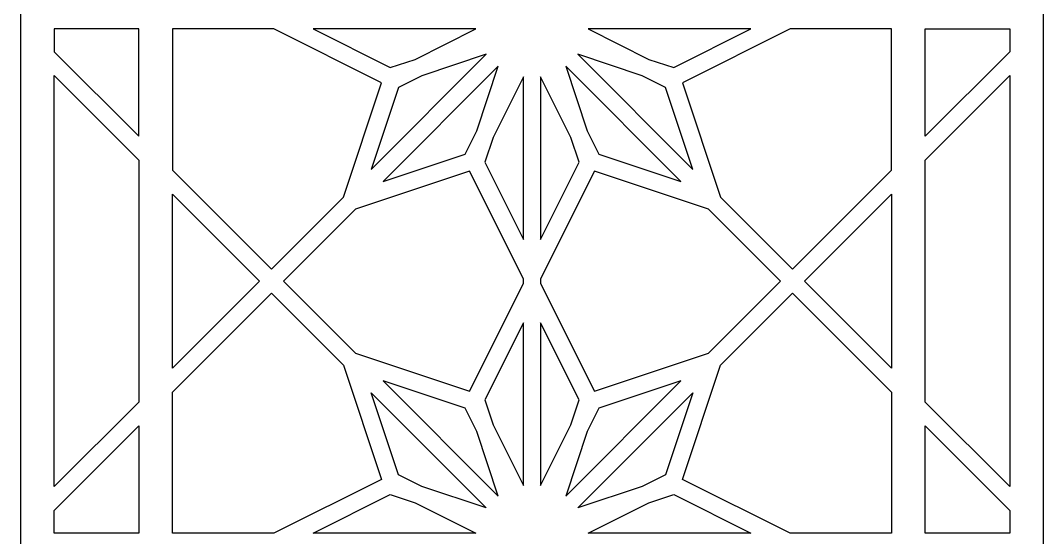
# Model space of a CAD drawing. Header units: centimetres. Extents: x -8.6 to 3.3, y -13.2 to 13.3.
# Drawn here: x -1.87 to 3.29, y -3.85 to -1.25 of the extents above; entities that cross this region are included whole.
import ezdxf

# ---------------------------------------------------------------- set-up
doc = ezdxf.new("R2010")
doc.units = ezdxf.units.CM
doc.header["$MEASUREMENT"] = 0
doc.layers.add('layer 1', color=7, linetype='Continuous')

msp = doc.modelspace()

# ---------------------------------------------------------------- linework, layer by layer
at = {"layer": 'layer 1', "color": 242}
for points, knots in [([(2.68951, -13.19703), (2.68951, -13.19703), (2.5192, -13.19703), (2.5192, -13.19703), (2.5192, -13.19703), (2.5192, -13.19703), (2.22854, -13.19703), (2.22854, -13.19703), (2.22854, -13.19703), (2.22854, -13.19703), (2.10813, -13.19703), (2.10813, -13.19703), (2.10813, -13.19703), (2.10813, -13.19703), (1.97829, -13.19703), (1.97829, -13.19703), (1.97829, -13.19703), (1.97829, -13.19703), (1.85787, -13.19703), (1.85787, -13.19703), (1.85787, -13.19703), (1.85787, -13.19703), (0.75188, -13.19703), (0.75188, -13.19703), (0.75188, -13.19703), (0.75188, -13.19703), (0.66673, -13.19703), (0.66673, -13.19703), (0.66673, -13.19703), (0.66673, -13.19703), (-0.43927, -13.19703), (-0.43927, -13.19703), (-0.43927, -13.19703), (-0.43927, -13.19703), (-0.55968, -13.19703), (-0.55968, -13.19703), (-0.55968, -13.19703), (-0.55968, -13.19703), (-0.68952, -13.19703), (-0.68952, -13.19703), (-0.68952, -13.19703), (-0.68952, -13.19703), (-0.80994, -13.19703), (-0.80994, -13.19703), (-0.80994, -13.19703), (-0.80994, -13.19703), (-1.1006, -13.19703), (-1.1006, -13.19703), (-1.1006, -13.19703), (-1.1006, -13.19703), (-1.27089, -13.19703), (-1.27089, -13.19703), (-1.27089, -13.19703), (-1.27089, -13.19703), (-1.86645, -13.19703), (-1.86645, -13.19703), (-1.86645, -13.19703), (-1.86645, -13.19703), (-1.86645, -11.89027), (-1.86645, -11.89027), (-1.86645, -11.89027), (-1.86645, -11.89027), (-1.86645, -11.78057), (-1.86645, -11.78057), (-1.86645, -11.78057), (-1.86645, -11.78057), (-1.86645, -11.76985), (-1.86645, -11.76985), (-1.86645, -11.76985), (-1.86645, -11.76985), (-1.86645, -11.7511), (-1.86645, -11.7511), (-1.86645, -11.7511), (-1.86645, -11.7511), (-1.86645, -11.69543), (-1.86645, -11.69543), (-1.86645, -11.69543), (-1.86645, -11.69543), (-1.86645, -11.63069), (-1.86645, -11.63069), (-1.86645, -11.63069), (-1.86645, -11.63069), (-1.86645, -9.22246), (-1.86645, -9.22246), (-1.86645, -9.22246), (-1.86645, -9.22246), (-1.86645, -9.15771), (-1.86645, -9.15771), (-1.86645, -9.15771), (-1.86645, -9.15771), (-1.86645, -9.12823), (-1.86645, -9.12823), (-1.86645, -9.12823), (-1.86645, -9.12823), (-1.86645, -9.10204), (-1.86645, -9.10204), (-1.86645, -9.10204), (-1.86645, -9.10204), (-1.86645, -9.07256), (-1.86645, -9.07256), (-1.86645, -9.07256), (-1.86645, -9.07256), (-1.86645, -9.0078), (-1.86645, -9.0078), (-1.86645, -9.0078), (-1.86645, -9.0078), (-1.86645, -6.59958), (-1.86645, -6.59958), (-1.86645, -6.59958), (-1.86645, -6.59958), (-1.86645, -6.53482), (-1.86645, -6.53482), (-1.86645, -6.53482), (-1.86645, -6.53482), (-1.86645, -6.50535), (-1.86645, -6.50535), (-1.86645, -6.50535), (-1.86645, -6.50535), (-1.86645, -6.47915), (-1.86645, -6.47915), (-1.86645, -6.47915), (-1.86645, -6.47915), (-1.86645, -6.44968), (-1.86645, -6.44968), (-1.86645, -6.44968), (-1.86645, -6.44968), (-1.86645, -6.38494), (-1.86645, -6.38494), (-1.86645, -6.38494), (-1.86645, -6.38494), (-1.86645, -3.97671), (-1.86645, -3.97671), (-1.86645, -3.97671), (-1.86645, -3.97671), (-1.86645, -3.91195), (-1.86645, -3.91195), (-1.86645, -3.91195), (-1.86645, -3.91195), (-1.86645, -3.88248), (-1.86645, -3.88248), (-1.86645, -3.88248), (-1.86645, -3.88248), (-1.86645, -3.85629), (-1.86645, -3.85629), (-1.86645, -3.85629), (-1.86645, -3.85629), (-1.86645, -3.82681), (-1.86645, -3.82681), (-1.86645, -3.82681), (-1.86645, -3.82681), (-1.86645, -3.76205), (-1.86645, -3.76205), (-1.86645, -3.76205), (-1.86645, -3.76205), (-1.86645, -1.35383), (-1.86645, -1.35383), (-1.86645, -1.35383), (-1.86645, -1.35383), (-1.86645, -1.28907), (-1.86645, -1.28907), (-1.86645, -1.28907), (-1.86645, -1.28907), (-1.86645, -1.25959), (-1.86645, -1.25959), (-1.86645, -1.25959), (-1.86645, -1.25959), (-1.86645, -1.23342), (-1.86645, -1.23342), (-1.86645, -1.23342), (-1.86645, -1.23342), (-1.86645, -1.20393), (-1.86645, -1.20393), (-1.86645, -1.20393), (-1.86645, -1.20393), (-1.86645, -1.13919), (-1.86645, -1.13919), (-1.86645, -1.13919), (-1.86645, -1.13919), (-1.86645, 1.26904), (-1.86645, 1.26904), (-1.86645, 1.26904), (-1.86645, 1.26904), (-1.86645, 1.3338), (-1.86645, 1.3338), (-1.86645, 1.3338), (-1.86645, 1.3338), (-1.86645, 1.36327), (-1.86645, 1.36327), (-1.86645, 1.36327), (-1.86645, 1.36327), (-1.86645, 1.38947), (-1.86645, 1.38947), (-1.86645, 1.38947), (-1.86645, 1.38947), (-1.86645, 1.41894), (-1.86645, 1.41894), (-1.86645, 1.41894), (-1.86645, 1.41894), (-1.86645, 1.4837), (-1.86645, 1.4837), (-1.86645, 1.4837), (-1.86645, 1.4837), (-1.86645, 3.89192), (-1.86645, 3.89192), (-1.86645, 3.89192), (-1.86645, 3.89192), (-1.86645, 3.95668), (-1.86645, 3.95668), (-1.86645, 3.95668), (-1.86645, 3.95668), (-1.86645, 3.98616), (-1.86645, 3.98616), (-1.86645, 3.98616), (-1.86645, 3.98616), (-1.86645, 4.01233), (-1.86645, 4.01233), (-1.86645, 4.01233), (-1.86645, 4.01233), (-1.86645, 4.04183), (-1.86645, 4.04183), (-1.86645, 4.04183), (-1.86645, 4.04183), (-1.86645, 4.10656), (-1.86645, 4.10656), (-1.86645, 4.10656), (-1.86645, 4.10656), (-1.86645, 6.51479), (-1.86645, 6.51479), (-1.86645, 6.51479), (-1.86645, 6.51479), (-1.86645, 6.57955), (-1.86645, 6.57955), (-1.86645, 6.57955), (-1.86645, 6.57955), (-1.86645, 6.60902), (-1.86645, 6.60902), (-1.86645, 6.60902), (-1.86645, 6.60902), (-1.86645, 6.63522), (-1.86645, 6.63522), (-1.86645, 6.63522), (-1.86645, 6.63522), (-1.86645, 6.66469), (-1.86645, 6.66469), (-1.86645, 6.66469), (-1.86645, 6.66469), (-1.86645, 6.72945), (-1.86645, 6.72945), (-1.86645, 6.72945), (-1.86645, 6.72945), (-1.86645, 9.13768), (-1.86645, 9.13768), (-1.86645, 9.13768), (-1.86645, 9.13768), (-1.86645, 9.20243), (-1.86645, 9.20243), (-1.86645, 9.20243), (-1.86645, 9.20243), (-1.86645, 9.23191), (-1.86645, 9.23191), (-1.86645, 9.23191), (-1.86645, 9.23191), (-1.86645, 9.25808), (-1.86645, 9.25808), (-1.86645, 9.25808), (-1.86645, 9.25808), (-1.86645, 9.28758), (-1.86645, 9.28758), (-1.86645, 9.28758), (-1.86645, 9.28758), (-1.86645, 9.35231), (-1.86645, 9.35231), (-1.86645, 9.35231), (-1.86645, 9.35231), (-1.86645, 11.76054), (-1.86645, 11.76054), (-1.86645, 11.76054), (-1.86645, 11.76054), (-1.86645, 11.8253), (-1.86645, 11.8253), (-1.86645, 11.8253), (-1.86645, 11.8253), (-1.86645, 11.85229), (-1.86645, 11.85229), (-1.86645, 11.85229), (-1.86645, 11.85229), (-1.86645, 11.88097), (-1.86645, 11.88097), (-1.86645, 11.88097), (-1.86645, 11.88097), (-1.86645, 11.91044), (-1.86645, 11.91044), (-1.86645, 11.91044), (-1.86645, 11.91044), (-1.86645, 11.97271), (-1.86645, 11.97271), (-1.86645, 11.97271), (-1.86645, 11.97271), (-1.86645, 13.3269), (-1.86645, 13.3269), (-1.86645, 13.3269), (-1.86645, 13.3269), (-1.27089, 13.3269), (-1.27089, 13.3269), (-1.27089, 13.3269), (-1.27089, 13.3269), (-1.1006, 13.3269), (-1.1006, 13.3269), (-1.1006, 13.3269), (-1.1006, 13.3269), (-0.80994, 13.3269), (-0.80994, 13.3269), (-0.80994, 13.3269), (-0.80994, 13.3269), (-0.68952, 13.3269), (-0.68952, 13.3269), (-0.68952, 13.3269), (-0.68952, 13.3269), (-0.51226, 13.3269), (-0.51226, 13.3269), (-0.51226, 13.3269), (-0.51226, 13.3269), (-0.39184, 13.3269), (-0.39184, 13.3269), (-0.39184, 13.3269), (-0.39184, 13.3269), (0.66673, 13.3269), (0.66673, 13.3269), (0.66673, 13.3269), (0.66673, 13.3269), (0.75188, 13.3269), (0.75188, 13.3269), (0.75188, 13.3269), (0.75188, 13.3269), (1.81045, 13.3269), (1.81045, 13.3269), (1.81045, 13.3269), (1.81045, 13.3269), (1.93086, 13.3269), (1.93086, 13.3269), (1.93086, 13.3269), (1.93086, 13.3269), (2.10813, 13.3269), (2.10813, 13.3269), (2.10813, 13.3269), (2.10813, 13.3269), (2.22854, 13.3269), (2.22854, 13.3269), (2.22854, 13.3269), (2.22854, 13.3269), (2.5192, 13.3269), (2.5192, 13.3269), (2.5192, 13.3269), (2.5192, 13.3269), (2.68951, 13.3269), (2.68951, 13.3269), (2.68951, 13.3269), (2.68951, 13.3269), (3.28507, 13.3269), (3.28507, 13.3269), (3.28507, 13.3269), (3.28507, 13.3269), (3.28507, 11.97271), (3.28507, 11.97271), (3.28507, 11.97271), (3.28507, 11.97271), (3.28507, 11.91044), (3.28507, 11.91044), (3.28507, 11.91044), (3.28507, 11.91044), (3.28507, 11.88097), (3.28507, 11.88097), (3.28507, 11.88097), (3.28507, 11.88097), (3.28507, 11.85229), (3.28507, 11.85229), (3.28507, 11.85229), (3.28507, 11.85229), (3.28507, 11.8253), (3.28507, 11.8253), (3.28507, 11.8253), (3.28507, 11.8253), (3.28507, 11.76054), (3.28507, 11.76054), (3.28507, 11.76054), (3.28507, 11.76054), (3.28507, 9.35231), (3.28507, 9.35231), (3.28507, 9.35231), (3.28507, 9.35231), (3.28507, 9.28758), (3.28507, 9.28758), (3.28507, 9.28758), (3.28507, 9.28758), (3.28507, 9.25808), (3.28507, 9.25808), (3.28507, 9.25808), (3.28507, 9.25808), (3.28507, 9.23189), (3.28507, 9.23189), (3.28507, 9.23189), (3.28507, 9.23189), (3.28507, 9.20243), (3.28507, 9.20243), (3.28507, 9.20243), (3.28507, 9.20243), (3.28507, 9.13768), (3.28507, 9.13768), (3.28507, 9.13768), (3.28507, 9.13768), (3.28507, 6.72945), (3.28507, 6.72945), (3.28507, 6.72945), (3.28507, 6.72945), (3.28507, 6.66469), (3.28507, 6.66469), (3.28507, 6.66469), (3.28507, 6.66469), (3.28507, 6.63522), (3.28507, 6.63522), (3.28507, 6.63522), (3.28507, 6.63522), (3.28507, 6.60902), (3.28507, 6.60902), (3.28507, 6.60902), (3.28507, 6.60902), (3.28507, 6.57955), (3.28507, 6.57955), (3.28507, 6.57955), (3.28507, 6.57955), (3.28507, 6.51479), (3.28507, 6.51479), (3.28507, 6.51479), (3.28507, 6.51479), (3.28507, 4.10656), (3.28507, 4.10656), (3.28507, 4.10656), (3.28507, 4.10656), (3.28507, 4.04183), (3.28507, 4.04183), (3.28507, 4.04183), (3.28507, 4.04183), (3.28507, 4.01233), (3.28507, 4.01233), (3.28507, 4.01233), (3.28507, 4.01233), (3.28507, 3.98616), (3.28507, 3.98616), (3.28507, 3.98616), (3.28507, 3.98616), (3.28507, 3.95668), (3.28507, 3.95668), (3.28507, 3.95668), (3.28507, 3.95668), (3.28507, 3.89192), (3.28507, 3.89192), (3.28507, 3.89192), (3.28507, 3.89192), (3.28507, 1.4837), (3.28507, 1.4837), (3.28507, 1.4837), (3.28507, 1.4837), (3.28507, 1.41894), (3.28507, 1.41894), (3.28507, 1.41894), (3.28507, 1.41894), (3.28507, 1.38947), (3.28507, 1.38947), (3.28507, 1.38947), (3.28507, 1.38947), (3.28507, 1.36327), (3.28507, 1.36327), (3.28507, 1.36327), (3.28507, 1.36327), (3.28507, 1.3338), (3.28507, 1.3338), (3.28507, 1.3338), (3.28507, 1.3338), (3.28507, 1.26904), (3.28507, 1.26904), (3.28507, 1.26904), (3.28507, 1.26904), (3.28507, -1.13917), (3.28507, -1.13917), (3.28507, -1.13917), (3.28507, -1.13917), (3.28507, -1.20393), (3.28507, -1.20393), (3.28507, -1.20393), (3.28507, -1.20393), (3.28507, -1.23342), (3.28507, -1.23342), (3.28507, -1.23342), (3.28507, -1.23342), (3.28507, -1.25959), (3.28507, -1.25959), (3.28507, -1.25959), (3.28507, -1.25959), (3.28507, -1.28907), (3.28507, -1.28907), (3.28507, -1.28907), (3.28507, -1.28907), (3.28507, -1.35383), (3.28507, -1.35383), (3.28507, -1.35383), (3.28507, -1.35383), (3.28507, -3.76205), (3.28507, -3.76205), (3.28507, -3.76205), (3.28507, -3.76205), (3.28507, -3.82681), (3.28507, -3.82681), (3.28507, -3.82681), (3.28507, -3.82681), (3.28507, -3.85629), (3.28507, -3.85629), (3.28507, -3.85629), (3.28507, -3.85629), (3.28507, -3.88248), (3.28507, -3.88248), (3.28507, -3.88248), (3.28507, -3.88248), (3.28507, -3.91195), (3.28507, -3.91195), (3.28507, -3.91195), (3.28507, -3.91195), (3.28507, -3.97671), (3.28507, -3.97671), (3.28507, -3.97671), (3.28507, -3.97671), (3.28507, -6.38492), (3.28507, -6.38492), (3.28507, -6.38492), (3.28507, -6.38492), (3.28507, -6.44968), (3.28507, -6.44968), (3.28507, -6.44968), (3.28507, -6.44968), (3.28507, -6.47917), (3.28507, -6.47917), (3.28507, -6.47917), (3.28507, -6.47917), (3.28507, -6.50535), (3.28507, -6.50535), (3.28507, -6.50535), (3.28507, -6.50535), (3.28507, -6.53482), (3.28507, -6.53482), (3.28507, -6.53482), (3.28507, -6.53482), (3.28507, -6.59958), (3.28507, -6.59958), (3.28507, -6.59958), (3.28507, -6.59958), (3.28507, -9.0078), (3.28507, -9.0078), (3.28507, -9.0078), (3.28507, -9.0078), (3.28507, -9.07256), (3.28507, -9.07256), (3.28507, -9.07256), (3.28507, -9.07256), (3.28507, -9.10204), (3.28507, -9.10204), (3.28507, -9.10204), (3.28507, -9.10204), (3.28507, -9.12823), (3.28507, -9.12823), (3.28507, -9.12823), (3.28507, -9.12823), (3.28507, -9.15771), (3.28507, -9.15771), (3.28507, -9.15771), (3.28507, -9.15771), (3.28507, -9.22246), (3.28507, -9.22246), (3.28507, -9.22246), (3.28507, -9.22246), (3.28507, -11.63067), (3.28507, -11.63067), (3.28507, -11.63067), (3.28507, -11.63067), (3.28507, -11.69543), (3.28507, -11.69543), (3.28507, -11.69543), (3.28507, -11.69543), (3.28507, -11.7511), (3.28507, -11.7511), (3.28507, -11.7511), (3.28507, -11.7511), (3.28507, -11.76985), (3.28507, -11.76985), (3.28507, -11.76985), (3.28507, -11.76985), (3.28507, -11.78057), (3.28507, -11.78057), (3.28507, -11.78057), (3.28507, -11.78057), (3.28507, -11.89025), (3.28507, -11.89025), (3.28507, -11.89025), (3.28507, -11.89025), (3.28507, -13.19703), (3.28507, -13.19703), (3.28507, -13.19703), (3.28507, -13.19703), (2.68951, -13.19703), (2.68951, -13.19703)], [0, 0, 0, 0, 0.0065359, 0.0065359, 0.0065359, 0.0065359, 0.0130719, 0.0130719, 0.0130719, 0.0130719, 0.0196078, 0.0196078, 0.0196078, 0.0196078, 0.0261438, 0.0261438, 0.0261438, 0.0261438, 0.0326797, 0.0326797, 0.0326797, 0.0326797, 0.0392157, 0.0392157, 0.0392157, 0.0392157, 0.0457516, 0.0457516, 0.0457516, 0.0457516, 0.0522876, 0.0522876, 0.0522876, 0.0522876, 0.0588235, 0.0588235, 0.0588235, 0.0588235, 0.0653595, 0.0653595, 0.0653595, 0.0653595, 0.0718954, 0.0718954, 0.0718954, 0.0718954, 0.0784314, 0.0784314, 0.0784314, 0.0784314, 0.0849673, 0.0849673, 0.0849673, 0.0849673, 0.0915033, 0.0915033, 0.0915033, 0.0915033, 0.0980392, 0.0980392, 0.0980392, 0.0980392, 0.1045752, 0.1045752, 0.1045752, 0.1045752, 0.1111111, 0.1111111, 0.1111111, 0.1111111, 0.1176471, 0.1176471, 0.1176471, 0.1176471, 0.124183, 0.124183, 0.124183, 0.124183, 0.130719, 0.130719, 0.130719, 0.130719, 0.1372549, 0.1372549, 0.1372549, 0.1372549, 0.1437908, 0.1437908, 0.1437908, 0.1437908, 0.1503268, 0.1503268, 0.1503268, 0.1503268, 0.1568627, 0.1568627, 0.1568627, 0.1568627, 0.1633987, 0.1633987, 0.1633987, 0.1633987, 0.1699346, 0.1699346, 0.1699346, 0.1699346, 0.1764706, 0.1764706, 0.1764706, 0.1764706, 0.1830065, 0.1830065, 0.1830065, 0.1830065, 0.1895425, 0.1895425, 0.1895425, 0.1895425, 0.1960784, 0.1960784, 0.1960784, 0.1960784, 0.2026144, 0.2026144, 0.2026144, 0.2026144, 0.2091503, 0.2091503, 0.2091503, 0.2091503, 0.2156863, 0.2156863, 0.2156863, 0.2156863, 0.2222222, 0.2222222, 0.2222222, 0.2222222, 0.2287582, 0.2287582, 0.2287582, 0.2287582, 0.2352941, 0.2352941, 0.2352941, 0.2352941, 0.2418301, 0.2418301, 0.2418301, 0.2418301, 0.248366, 0.248366, 0.248366, 0.248366, 0.254902, 0.254902, 0.254902, 0.254902, 0.2614379, 0.2614379, 0.2614379, 0.2614379, 0.2679739, 0.2679739, 0.2679739, 0.2679739, 0.2745098, 0.2745098, 0.2745098, 0.2745098, 0.2810458, 0.2810458, 0.2810458, 0.2810458, 0.2875817, 0.2875817, 0.2875817, 0.2875817, 0.2941176, 0.2941176, 0.2941176, 0.2941176, 0.3006536, 0.3006536, 0.3006536, 0.3006536, 0.3071895, 0.3071895, 0.3071895, 0.3071895, 0.3137255, 0.3137255, 0.3137255, 0.3137255, 0.3202614, 0.3202614, 0.3202614, 0.3202614, 0.3267974, 0.3267974, 0.3267974, 0.3267974, 0.3333333, 0.3333333, 0.3333333, 0.3333333, 0.3398693, 0.3398693, 0.3398693, 0.3398693, 0.3464052, 0.3464052, 0.3464052, 0.3464052, 0.3529412, 0.3529412, 0.3529412, 0.3529412, 0.3594771, 0.3594771, 0.3594771, 0.3594771, 0.3660131, 0.3660131, 0.3660131, 0.3660131, 0.372549, 0.372549, 0.372549, 0.372549, 0.379085, 0.379085, 0.379085, 0.379085, 0.3856209, 0.3856209, 0.3856209, 0.3856209, 0.3921569, 0.3921569, 0.3921569, 0.3921569, 0.3986928, 0.3986928, 0.3986928, 0.3986928, 0.4052288, 0.4052288, 0.4052288, 0.4052288, 0.4117647, 0.4117647, 0.4117647, 0.4117647, 0.4183007, 0.4183007, 0.4183007, 0.4183007, 0.4248366, 0.4248366, 0.4248366, 0.4248366, 0.4313725, 0.4313725, 0.4313725, 0.4313725, 0.4379085, 0.4379085, 0.4379085, 0.4379085, 0.4444444, 0.4444444, 0.4444444, 0.4444444, 0.4509804, 0.4509804, 0.4509804, 0.4509804, 0.4575163, 0.4575163, 0.4575163, 0.4575163, 0.4640523, 0.4640523, 0.4640523, 0.4640523, 0.4705882, 0.4705882, 0.4705882, 0.4705882, 0.4771242, 0.4771242, 0.4771242, 0.4771242, 0.4836601, 0.4836601, 0.4836601, 0.4836601, 0.4901961, 0.4901961, 0.4901961, 0.4901961, 0.496732, 0.496732, 0.496732, 0.496732, 0.503268, 0.503268, 0.503268, 0.503268, 0.5098039, 0.5098039, 0.5098039, 0.5098039, 0.5163399, 0.5163399, 0.5163399, 0.5163399, 0.5228758, 0.5228758, 0.5228758, 0.5228758, 0.5294118, 0.5294118, 0.5294118, 0.5294118, 0.5359477, 0.5359477, 0.5359477, 0.5359477, 0.5424837, 0.5424837, 0.5424837, 0.5424837, 0.5490196, 0.5490196, 0.5490196, 0.5490196, 0.5555556, 0.5555556, 0.5555556, 0.5555556, 0.5620915, 0.5620915, 0.5620915, 0.5620915, 0.5686275, 0.5686275, 0.5686275, 0.5686275, 0.5751634, 0.5751634, 0.5751634, 0.5751634, 0.5816993, 0.5816993, 0.5816993, 0.5816993, 0.5882353, 0.5882353, 0.5882353, 0.5882353, 0.5947712, 0.5947712, 0.5947712, 0.5947712, 0.6013072, 0.6013072, 0.6013072, 0.6013072, 0.6078431, 0.6078431, 0.6078431, 0.6078431, 0.6143791, 0.6143791, 0.6143791, 0.6143791, 0.620915, 0.620915, 0.620915, 0.620915, 0.627451, 0.627451, 0.627451, 0.627451, 0.6339869, 0.6339869, 0.6339869, 0.6339869, 0.6405229, 0.6405229, 0.6405229, 0.6405229, 0.6470588, 0.6470588, 0.6470588, 0.6470588, 0.6535948, 0.6535948, 0.6535948, 0.6535948, 0.6601307, 0.6601307, 0.6601307, 0.6601307, 0.6666667, 0.6666667, 0.6666667, 0.6666667, 0.6732026, 0.6732026, 0.6732026, 0.6732026, 0.6797386, 0.6797386, 0.6797386, 0.6797386, 0.6862745, 0.6862745, 0.6862745, 0.6862745, 0.6928105, 0.6928105, 0.6928105, 0.6928105, 0.6993464, 0.6993464, 0.6993464, 0.6993464, 0.7058824, 0.7058824, 0.7058824, 0.7058824, 0.7124183, 0.7124183, 0.7124183, 0.7124183, 0.7189542, 0.7189542, 0.7189542, 0.7189542, 0.7254902, 0.7254902, 0.7254902, 0.7254902, 0.7320261, 0.7320261, 0.7320261, 0.7320261, 0.7385621, 0.7385621, 0.7385621, 0.7385621, 0.745098, 0.745098, 0.745098, 0.745098, 0.751634, 0.751634, 0.751634, 0.751634, 0.7581699, 0.7581699, 0.7581699, 0.7581699, 0.7647059, 0.7647059, 0.7647059, 0.7647059, 0.7712418, 0.7712418, 0.7712418, 0.7712418, 0.7777778, 0.7777778, 0.7777778, 0.7777778, 0.7843137, 0.7843137, 0.7843137, 0.7843137, 0.7908497, 0.7908497, 0.7908497, 0.7908497, 0.7973856, 0.7973856, 0.7973856, 0.7973856, 0.8039216, 0.8039216, 0.8039216, 0.8039216, 0.8104575, 0.8104575, 0.8104575, 0.8104575, 0.8169935, 0.8169935, 0.8169935, 0.8169935, 0.8235294, 0.8235294, 0.8235294, 0.8235294, 0.8300654, 0.8300654, 0.8300654, 0.8300654, 0.8366013, 0.8366013, 0.8366013, 0.8366013, 0.8431373, 0.8431373, 0.8431373, 0.8431373, 0.8496732, 0.8496732, 0.8496732, 0.8496732, 0.8562092, 0.8562092, 0.8562092, 0.8562092, 0.8627451, 0.8627451, 0.8627451, 0.8627451, 0.869281, 0.869281, 0.869281, 0.869281, 0.875817, 0.875817, 0.875817, 0.875817, 0.8823529, 0.8823529, 0.8823529, 0.8823529, 0.8888889, 0.8888889, 0.8888889, 0.8888889, 0.8954248, 0.8954248, 0.8954248, 0.8954248, 0.9019608, 0.9019608, 0.9019608, 0.9019608, 0.9084967, 0.9084967, 0.9084967, 0.9084967, 0.9150327, 0.9150327, 0.9150327, 0.9150327, 0.9215686, 0.9215686, 0.9215686, 0.9215686, 0.9281046, 0.9281046, 0.9281046, 0.9281046, 0.9346405, 0.9346405, 0.9346405, 0.9346405, 0.9411765, 0.9411765, 0.9411765, 0.9411765, 0.9477124, 0.9477124, 0.9477124, 0.9477124, 0.9542484, 0.9542484, 0.9542484, 0.9542484, 0.9607843, 0.9607843, 0.9607843, 0.9607843, 0.9673203, 0.9673203, 0.9673203, 0.9673203, 0.9738562, 0.9738562, 0.9738562, 0.9738562, 0.9803922, 0.9803922, 0.9803922, 0.9803922, 0.9869281, 0.9869281, 0.9869281, 0.9869281, 1, 1, 1, 1]), ([(-1.69616, -1.28907), (-1.69616, -1.28907), (-1.27089, -1.28907), (-1.27089, -1.28907), (-1.27089, -1.28907), (-1.27089, -1.28907), (-1.27089, -1.82898), (-1.27089, -1.82898), (-1.27089, -1.82898), (-1.27089, -1.82898), (-1.69616, -1.40371), (-1.69616, -1.40371), (-1.69616, -1.40371), (-1.69616, -1.40371), (-1.69616, -1.28907), (-1.69616, -1.28907)], [0, 0, 0, 0, 0.2, 0.2, 0.2, 0.2, 0.4, 0.4, 0.4, 0.4, 0.6, 0.6, 0.6, 0.6, 1, 1, 1, 1]), ([(-1.1006, -1.28907), (-1.1006, -1.28907), (-0.59064, -1.28907), (-0.59064, -1.28907), (-0.59064, -1.28907), (-0.59064, -1.28907), (-0.04873, -1.5605), (-0.04873, -1.5605), (-0.04873, -1.5605), (-0.04873, -1.5605), (-0.23999, -2.13559), (-0.23999, -2.13559), (-0.23999, -2.13559), (-0.23999, -2.13559), (-0.60214, -2.49774), (-0.60214, -2.49774), (-0.60214, -2.49774), (-0.60214, -2.49774), (-1.1006, -1.99927), (-1.1006, -1.99927), (-1.1006, -1.99927), (-1.1006, -1.99927), (-1.1006, -1.28907), (-1.1006, -1.28907)], [0, 0, 0, 0, 0.1428571, 0.1428571, 0.1428571, 0.1428571, 0.2857143, 0.2857143, 0.2857143, 0.2857143, 0.4285714, 0.4285714, 0.4285714, 0.4285714, 0.5714286, 0.5714286, 0.5714286, 0.5714286, 0.7142857, 0.7142857, 0.7142857, 0.7142857, 1, 1, 1, 1]), ([(-0.39282, -1.28907), (-0.39282, -1.28907), (0.42645, -1.28907), (0.42645, -1.28907), (0.42645, -1.28907), (0.42645, -1.28907), (0.1204, -1.44236), (0.1204, -1.44236), (0.1204, -1.44236), (0.1204, -1.44236), (-0.00408, -1.48377), (-0.00408, -1.48377), (-0.00408, -1.48377), (-0.00408, -1.48377), (-0.39282, -1.28907), (-0.39282, -1.28907)], [0, 0, 0, 0, 0.2, 0.2, 0.2, 0.2, 0.4, 0.4, 0.4, 0.4, 0.6, 0.6, 0.6, 0.6, 1, 1, 1, 1]), ([(0.99216, -1.28907), (0.99216, -1.28907), (1.8114, -1.28907), (1.8114, -1.28907), (1.8114, -1.28907), (1.8114, -1.28907), (1.42269, -1.48375), (1.42269, -1.48375), (1.42269, -1.48375), (1.42269, -1.48375), (1.29822, -1.44236), (1.29822, -1.44236), (1.29822, -1.44236), (1.29822, -1.44236), (0.99216, -1.28907), (0.99216, -1.28907)], [0, 0, 0, 0, 0.2, 0.2, 0.2, 0.2, 0.4, 0.4, 0.4, 0.4, 0.6, 0.6, 0.6, 0.6, 1, 1, 1, 1]), ([(2.02075, -2.49774), (2.02075, -2.49774), (1.65861, -2.13559), (1.65861, -2.13559), (1.65861, -2.13559), (1.65861, -2.13559), (1.46734, -1.56049), (1.46734, -1.56049), (1.46734, -1.56049), (1.46734, -1.56049), (2.00925, -1.28907), (2.00925, -1.28907), (2.00925, -1.28907), (2.00925, -1.28907), (2.5192, -1.28907), (2.5192, -1.28907), (2.5192, -1.28907), (2.5192, -1.28907), (2.5192, -1.99928), (2.5192, -1.99928), (2.5192, -1.99928), (2.5192, -1.99928), (2.02075, -2.49774), (2.02075, -2.49774)], [0, 0, 0, 0, 0.1428571, 0.1428571, 0.1428571, 0.1428571, 0.2857143, 0.2857143, 0.2857143, 0.2857143, 0.4285714, 0.4285714, 0.4285714, 0.4285714, 0.5714286, 0.5714286, 0.5714286, 0.5714286, 0.7142857, 0.7142857, 0.7142857, 0.7142857, 1, 1, 1, 1]), ([(2.68951, -1.28907), (2.68951, -1.28907), (2.68951, -1.82898), (2.68951, -1.82898), (2.68951, -1.82898), (2.68951, -1.82898), (3.11477, -1.40371), (3.11477, -1.40371), (3.11477, -1.40371), (3.11477, -1.40371), (3.11477, -1.28907), (3.11477, -1.28907), (3.11477, -1.28907), (3.11477, -1.28907), (2.68951, -1.28907), (2.68951, -1.28907)], [0, 0, 0, 0, 0.2, 0.2, 0.2, 0.2, 0.4, 0.4, 0.4, 0.4, 0.6, 0.6, 0.6, 0.6, 1, 1, 1, 1]), ([(0.4792, -1.4164), (0.4792, -1.4164), (-0.10009, -1.99569), (-0.10009, -1.99569), (-0.10009, -1.99569), (-0.10009, -1.99569), (0.0371, -1.58317), (0.0371, -1.58317), (0.0371, -1.58317), (0.0371, -1.58317), (0.15439, -1.52444), (0.15439, -1.52444), (0.15439, -1.52444), (0.15439, -1.52444), (0.4792, -1.4164), (0.4792, -1.4164)], [0, 0, 0, 0, 0.2, 0.2, 0.2, 0.2, 0.4, 0.4, 0.4, 0.4, 0.6, 0.6, 0.6, 0.6, 1, 1, 1, 1]), ([(1.51871, -1.99569), (1.51871, -1.99569), (0.93941, -1.4164), (0.93941, -1.4164), (0.93941, -1.4164), (0.93941, -1.4164), (1.26423, -1.52442), (1.26423, -1.52442), (1.26423, -1.52442), (1.26423, -1.52442), (1.38151, -1.58317), (1.38151, -1.58317), (1.38151, -1.58317), (1.38151, -1.58317), (1.51871, -1.99569), (1.51871, -1.99569)], [0, 0, 0, 0, 0.2, 0.2, 0.2, 0.2, 0.4, 0.4, 0.4, 0.4, 0.6, 0.6, 0.6, 0.6, 1, 1, 1, 1]), ([(-0.03989, -2.05591), (-0.03989, -2.05591), (0.53941, -1.47662), (0.53941, -1.47662), (0.53941, -1.47662), (0.53941, -1.47662), (0.43138, -1.80142), (0.43138, -1.80142), (0.43138, -1.80142), (0.43138, -1.80142), (0.37263, -1.9187), (0.37263, -1.9187), (0.37263, -1.9187), (0.37263, -1.9187), (-0.03989, -2.05591), (-0.03989, -2.05591)], [0, 0, 0, 0, 0.2, 0.2, 0.2, 0.2, 0.4, 0.4, 0.4, 0.4, 0.6, 0.6, 0.6, 0.6, 1, 1, 1, 1]), ([(0.87921, -1.47663), (0.87921, -1.47663), (1.45847, -2.05588), (1.45847, -2.05588), (1.45847, -2.05588), (1.45847, -2.05588), (1.04598, -1.9187), (1.04598, -1.9187), (1.04598, -1.9187), (1.04598, -1.9187), (0.98723, -1.80142), (0.98723, -1.80142), (0.98723, -1.80142), (0.98723, -1.80142), (0.87921, -1.47663), (0.87921, -1.47663)], [0, 0, 0, 0, 0.2, 0.2, 0.2, 0.2, 0.4, 0.4, 0.4, 0.4, 0.6, 0.6, 0.6, 0.6, 1, 1, 1, 1]), ([(-1.69616, -3.59176), (-1.69616, -3.59176), (-1.27089, -3.16649), (-1.27089, -3.16649), (-1.27089, -3.16649), (-1.27089, -3.16649), (-1.27089, -1.94939), (-1.27089, -1.94939), (-1.27089, -1.94939), (-1.27089, -1.94939), (-1.69616, -1.52412), (-1.69616, -1.52412), (-1.69616, -1.52412), (-1.69616, -1.52412), (-1.69616, -1.52413), (-1.69616, -1.52413), (-1.69616, -1.52413), (-1.69616, -1.52413), (-1.69616, -3.59176), (-1.69616, -3.59176)], [0, 0, 0, 0, 0.1666667, 0.1666667, 0.1666667, 0.1666667, 0.3333333, 0.3333333, 0.3333333, 0.3333333, 0.5, 0.5, 0.5, 0.5, 0.6666667, 0.6666667, 0.6666667, 0.6666667, 1, 1, 1, 1]), ([(0.66673, -1.52935), (0.66673, -1.52935), (0.66673, -2.2348), (0.66673, -2.2348), (0.66673, -2.2348), (0.66673, -2.2348), (0.66673, -2.34859), (0.66673, -2.34859), (0.66673, -2.34859), (0.66673, -2.34859), (0.47205, -1.95988), (0.47205, -1.95988), (0.47205, -1.95988), (0.47205, -1.95988), (0.51345, -1.83542), (0.51345, -1.83542), (0.51345, -1.83542), (0.51345, -1.83542), (0.66673, -1.52935), (0.66673, -1.52935)], [0, 0, 0, 0, 0.1666667, 0.1666667, 0.1666667, 0.1666667, 0.3333333, 0.3333333, 0.3333333, 0.3333333, 0.5, 0.5, 0.5, 0.5, 0.6666667, 0.6666667, 0.6666667, 0.6666667, 1, 1, 1, 1]), ([(0.75188, -2.34859), (0.75188, -2.34859), (0.75188, -2.2348), (0.75188, -2.2348), (0.75188, -2.2348), (0.75188, -2.2348), (0.75188, -1.52935), (0.75188, -1.52935), (0.75188, -1.52935), (0.75188, -1.52935), (0.90517, -1.8354), (0.90517, -1.8354), (0.90517, -1.8354), (0.90517, -1.8354), (0.94656, -1.95988), (0.94656, -1.95988), (0.94656, -1.95988), (0.94656, -1.95988), (0.75188, -2.34859), (0.75188, -2.34859)], [0, 0, 0, 0, 0.1666667, 0.1666667, 0.1666667, 0.1666667, 0.3333333, 0.3333333, 0.3333333, 0.3333333, 0.5, 0.5, 0.5, 0.5, 0.6666667, 0.6666667, 0.6666667, 0.6666667, 1, 1, 1, 1]), ([(2.68951, -1.94939), (2.68951, -1.94939), (2.68951, -3.16649), (2.68951, -3.16649), (2.68951, -3.16649), (2.68951, -3.16649), (3.11477, -3.59176), (3.11477, -3.59176), (3.11477, -3.59176), (3.11477, -3.59176), (3.11477, -3.59175), (3.11477, -3.59175), (3.11477, -3.59175), (3.11477, -3.59175), (3.11477, -1.52413), (3.11477, -1.52413), (3.11477, -1.52413), (3.11477, -1.52413), (3.11477, -1.52412), (3.11477, -1.52412), (3.11477, -1.52412), (3.11477, -1.52412), (2.68951, -1.94939), (2.68951, -1.94939)], [0, 0, 0, 0, 0.1428571, 0.1428571, 0.1428571, 0.1428571, 0.2857143, 0.2857143, 0.2857143, 0.2857143, 0.4285714, 0.4285714, 0.4285714, 0.4285714, 0.5714286, 0.5714286, 0.5714286, 0.5714286, 0.7142857, 0.7142857, 0.7142857, 0.7142857, 1, 1, 1, 1]), ([(-0.54192, -2.55794), (-0.54192, -2.55794), (-0.17979, -2.19581), (-0.17979, -2.19581), (-0.17979, -2.19581), (-0.17979, -2.19581), (0.39532, -2.00453), (0.39532, -2.00453), (0.39532, -2.00453), (0.39532, -2.00453), (0.66673, -2.54644), (0.66673, -2.54644), (0.66673, -2.54644), (0.66673, -2.54644), (0.66673, -2.56944), (0.66673, -2.56944), (0.66673, -2.56944), (0.66673, -2.56944), (0.39532, -3.11133), (0.39532, -3.11133), (0.39532, -3.11133), (0.39532, -3.11133), (-0.17979, -2.92007), (-0.17979, -2.92007), (-0.17979, -2.92007), (-0.17979, -2.92007), (-0.54192, -2.55794), (-0.54192, -2.55794)], [0, 0, 0, 0, 0.125, 0.125, 0.125, 0.125, 0.25, 0.25, 0.25, 0.25, 0.375, 0.375, 0.375, 0.375, 0.5, 0.5, 0.5, 0.5, 0.625, 0.625, 0.625, 0.625, 0.75, 0.75, 0.75, 0.75, 1, 1, 1, 1]), ([(1.59837, -2.19578), (1.59837, -2.19578), (1.96053, -2.55795), (1.96053, -2.55795), (1.96053, -2.55795), (1.96053, -2.55795), (1.5984, -2.92008), (1.5984, -2.92008), (1.5984, -2.92008), (1.5984, -2.92008), (1.02329, -3.11135), (1.02329, -3.11135), (1.02329, -3.11135), (1.02329, -3.11135), (0.75188, -2.56944), (0.75188, -2.56944), (0.75188, -2.56944), (0.75188, -2.56944), (0.75188, -2.54644), (0.75188, -2.54644), (0.75188, -2.54644), (0.75188, -2.54644), (1.02329, -2.00453), (1.02329, -2.00453), (1.02329, -2.00453), (1.02329, -2.00453), (1.59837, -2.19578), (1.59837, -2.19578)], [0, 0, 0, 0, 0.125, 0.125, 0.125, 0.125, 0.25, 0.25, 0.25, 0.25, 0.375, 0.375, 0.375, 0.375, 0.5, 0.5, 0.5, 0.5, 0.625, 0.625, 0.625, 0.625, 0.75, 0.75, 0.75, 0.75, 1, 1, 1, 1]), ([(-1.1006, -2.9962), (-1.1006, -2.9962), (-0.66234, -2.55794), (-0.66234, -2.55794), (-0.66234, -2.55794), (-0.66234, -2.55794), (-1.1006, -2.11968), (-1.1006, -2.11968), (-1.1006, -2.11968), (-1.1006, -2.11968), (-1.1006, -2.9962), (-1.1006, -2.9962)], [0, 0, 0, 0, 0.25, 0.25, 0.25, 0.25, 0.5, 0.5, 0.5, 0.5, 1, 1, 1, 1]), ([(2.5192, -2.11969), (2.5192, -2.11969), (2.08095, -2.55794), (2.08095, -2.55794), (2.08095, -2.55794), (2.08095, -2.55794), (2.5192, -2.99619), (2.5192, -2.99619), (2.5192, -2.99619), (2.5192, -2.99619), (2.5192, -2.11969), (2.5192, -2.11969)], [0, 0, 0, 0, 0.25, 0.25, 0.25, 0.25, 0.5, 0.5, 0.5, 0.5, 1, 1, 1, 1]), ([(-1.1006, -3.82681), (-1.1006, -3.82681), (-0.59067, -3.82681), (-0.59067, -3.82681), (-0.59067, -3.82681), (-0.59067, -3.82681), (-0.04873, -3.55538), (-0.04873, -3.55538), (-0.04873, -3.55538), (-0.04873, -3.55538), (-0.23998, -2.9803), (-0.23998, -2.9803), (-0.23998, -2.9803), (-0.23998, -2.9803), (-0.60214, -2.61816), (-0.60214, -2.61816), (-0.60214, -2.61816), (-0.60214, -2.61816), (-1.1006, -3.11662), (-1.1006, -3.11662), (-1.1006, -3.11662), (-1.1006, -3.11662), (-1.1006, -3.82681), (-1.1006, -3.82681)], [0, 0, 0, 0, 0.1428571, 0.1428571, 0.1428571, 0.1428571, 0.2857143, 0.2857143, 0.2857143, 0.2857143, 0.4285714, 0.4285714, 0.4285714, 0.4285714, 0.5714286, 0.5714286, 0.5714286, 0.5714286, 0.7142857, 0.7142857, 0.7142857, 0.7142857, 1, 1, 1, 1]), ([(2.02075, -2.61816), (2.02075, -2.61816), (1.65861, -2.9803), (1.65861, -2.9803), (1.65861, -2.9803), (1.65861, -2.9803), (1.46734, -3.55539), (1.46734, -3.55539), (1.46734, -3.55539), (1.46734, -3.55539), (2.00925, -3.82681), (2.00925, -3.82681), (2.00925, -3.82681), (2.00925, -3.82681), (2.5192, -3.82681), (2.5192, -3.82681), (2.5192, -3.82681), (2.5192, -3.82681), (2.5192, -3.11661), (2.5192, -3.11661), (2.5192, -3.11661), (2.5192, -3.11661), (2.02075, -2.61816), (2.02075, -2.61816)], [0, 0, 0, 0, 0.1428571, 0.1428571, 0.1428571, 0.1428571, 0.2857143, 0.2857143, 0.2857143, 0.2857143, 0.4285714, 0.4285714, 0.4285714, 0.4285714, 0.5714286, 0.5714286, 0.5714286, 0.5714286, 0.7142857, 0.7142857, 0.7142857, 0.7142857, 1, 1, 1, 1]), ([(0.66673, -2.76727), (0.66673, -2.76727), (0.66673, -2.88108), (0.66673, -2.88108), (0.66673, -2.88108), (0.66673, -2.88108), (0.66673, -3.58653), (0.66673, -3.58653), (0.66673, -3.58653), (0.66673, -3.58653), (0.51345, -3.28046), (0.51345, -3.28046), (0.51345, -3.28046), (0.51345, -3.28046), (0.47205, -3.156), (0.47205, -3.156), (0.47205, -3.156), (0.47205, -3.156), (0.66673, -2.76727), (0.66673, -2.76727)], [0, 0, 0, 0, 0.1666667, 0.1666667, 0.1666667, 0.1666667, 0.3333333, 0.3333333, 0.3333333, 0.3333333, 0.5, 0.5, 0.5, 0.5, 0.6666667, 0.6666667, 0.6666667, 0.6666667, 1, 1, 1, 1]), ([(0.75188, -3.58653), (0.75188, -3.58653), (0.75188, -2.88108), (0.75188, -2.88108), (0.75188, -2.88108), (0.75188, -2.88108), (0.75188, -2.76727), (0.75188, -2.76727), (0.75188, -2.76727), (0.75188, -2.76727), (0.94656, -3.156), (0.94656, -3.156), (0.94656, -3.156), (0.94656, -3.156), (0.90517, -3.28048), (0.90517, -3.28048), (0.90517, -3.28048), (0.90517, -3.28048), (0.75188, -3.58653), (0.75188, -3.58653)], [0, 0, 0, 0, 0.1666667, 0.1666667, 0.1666667, 0.1666667, 0.3333333, 0.3333333, 0.3333333, 0.3333333, 0.5, 0.5, 0.5, 0.5, 0.6666667, 0.6666667, 0.6666667, 0.6666667, 1, 1, 1, 1]), ([(0.53941, -3.63926), (0.53941, -3.63926), (-0.03989, -3.05997), (-0.03989, -3.05997), (-0.03989, -3.05997), (-0.03989, -3.05997), (0.37263, -3.19716), (0.37263, -3.19716), (0.37263, -3.19716), (0.37263, -3.19716), (0.43138, -3.31446), (0.43138, -3.31446), (0.43138, -3.31446), (0.43138, -3.31446), (0.53941, -3.63926), (0.53941, -3.63926)], [0, 0, 0, 0, 0.2, 0.2, 0.2, 0.2, 0.4, 0.4, 0.4, 0.4, 0.6, 0.6, 0.6, 0.6, 1, 1, 1, 1]), ([(1.4585, -3.05998), (1.4585, -3.05998), (0.87921, -3.63928), (0.87921, -3.63928), (0.87921, -3.63928), (0.87921, -3.63928), (0.98723, -3.31446), (0.98723, -3.31446), (0.98723, -3.31446), (0.98723, -3.31446), (1.04598, -3.19718), (1.04598, -3.19718), (1.04598, -3.19718), (1.04598, -3.19718), (1.4585, -3.05998), (1.4585, -3.05998)], [0, 0, 0, 0, 0.2, 0.2, 0.2, 0.2, 0.4, 0.4, 0.4, 0.4, 0.6, 0.6, 0.6, 0.6, 1, 1, 1, 1]), ([(0.47917, -3.69947), (0.47917, -3.69947), (-0.10008, -3.1202), (-0.10008, -3.1202), (-0.10008, -3.1202), (-0.10008, -3.1202), (0.0371, -3.53271), (0.0371, -3.53271), (0.0371, -3.53271), (0.0371, -3.53271), (0.15439, -3.59144), (0.15439, -3.59144), (0.15439, -3.59144), (0.15439, -3.59144), (0.47917, -3.69947), (0.47917, -3.69947)], [0, 0, 0, 0, 0.2, 0.2, 0.2, 0.2, 0.4, 0.4, 0.4, 0.4, 0.6, 0.6, 0.6, 0.6, 1, 1, 1, 1]), ([(1.51871, -3.1202), (1.51871, -3.1202), (0.93941, -3.69948), (0.93941, -3.69948), (0.93941, -3.69948), (0.93941, -3.69948), (1.26423, -3.59146), (1.26423, -3.59146), (1.26423, -3.59146), (1.26423, -3.59146), (1.38151, -3.53271), (1.38151, -3.53271), (1.38151, -3.53271), (1.38151, -3.53271), (1.51871, -3.1202), (1.51871, -3.1202)], [0, 0, 0, 0, 0.2, 0.2, 0.2, 0.2, 0.4, 0.4, 0.4, 0.4, 0.6, 0.6, 0.6, 0.6, 1, 1, 1, 1]), ([(-1.69616, -3.82681), (-1.69616, -3.82681), (-1.27089, -3.82681), (-1.27089, -3.82681), (-1.27089, -3.82681), (-1.27089, -3.82681), (-1.27089, -3.2869), (-1.27089, -3.2869), (-1.27089, -3.2869), (-1.27089, -3.2869), (-1.69616, -3.71217), (-1.69616, -3.71217), (-1.69616, -3.71217), (-1.69616, -3.71217), (-1.69616, -3.82681), (-1.69616, -3.82681)], [0, 0, 0, 0, 0.2, 0.2, 0.2, 0.2, 0.4, 0.4, 0.4, 0.4, 0.6, 0.6, 0.6, 0.6, 1, 1, 1, 1]), ([(2.68951, -3.2869), (2.68951, -3.2869), (2.68951, -3.82681), (2.68951, -3.82681), (2.68951, -3.82681), (2.68951, -3.82681), (3.11477, -3.82681), (3.11477, -3.82681), (3.11477, -3.82681), (3.11477, -3.82681), (3.11477, -3.71217), (3.11477, -3.71217), (3.11477, -3.71217), (3.11477, -3.71217), (2.68951, -3.2869), (2.68951, -3.2869)], [0, 0, 0, 0, 0.2, 0.2, 0.2, 0.2, 0.4, 0.4, 0.4, 0.4, 0.6, 0.6, 0.6, 0.6, 1, 1, 1, 1]), ([(-0.39282, -3.82681), (-0.39282, -3.82681), (0.42648, -3.82681), (0.42648, -3.82681), (0.42648, -3.82681), (0.42648, -3.82681), (0.1204, -3.67351), (0.1204, -3.67351), (0.1204, -3.67351), (0.1204, -3.67351), (-0.00408, -3.63211), (-0.00408, -3.63211), (-0.00408, -3.63211), (-0.00408, -3.63211), (-0.39282, -3.82681), (-0.39282, -3.82681)], [0, 0, 0, 0, 0.2, 0.2, 0.2, 0.2, 0.4, 0.4, 0.4, 0.4, 0.6, 0.6, 0.6, 0.6, 1, 1, 1, 1]), ([(0.99216, -3.82681), (0.99216, -3.82681), (1.8114, -3.82681), (1.8114, -3.82681), (1.8114, -3.82681), (1.8114, -3.82681), (1.42269, -3.63213), (1.42269, -3.63213), (1.42269, -3.63213), (1.42269, -3.63213), (1.29822, -3.67352), (1.29822, -3.67352), (1.29822, -3.67352), (1.29822, -3.67352), (0.99216, -3.82681), (0.99216, -3.82681)], [0, 0, 0, 0, 0.2, 0.2, 0.2, 0.2, 0.4, 0.4, 0.4, 0.4, 0.6, 0.6, 0.6, 0.6, 1, 1, 1, 1])]:
    msp.add_open_spline(points, degree=3, knots=knots, dxfattribs=at)

doc.saveas('drawing.dxf')
